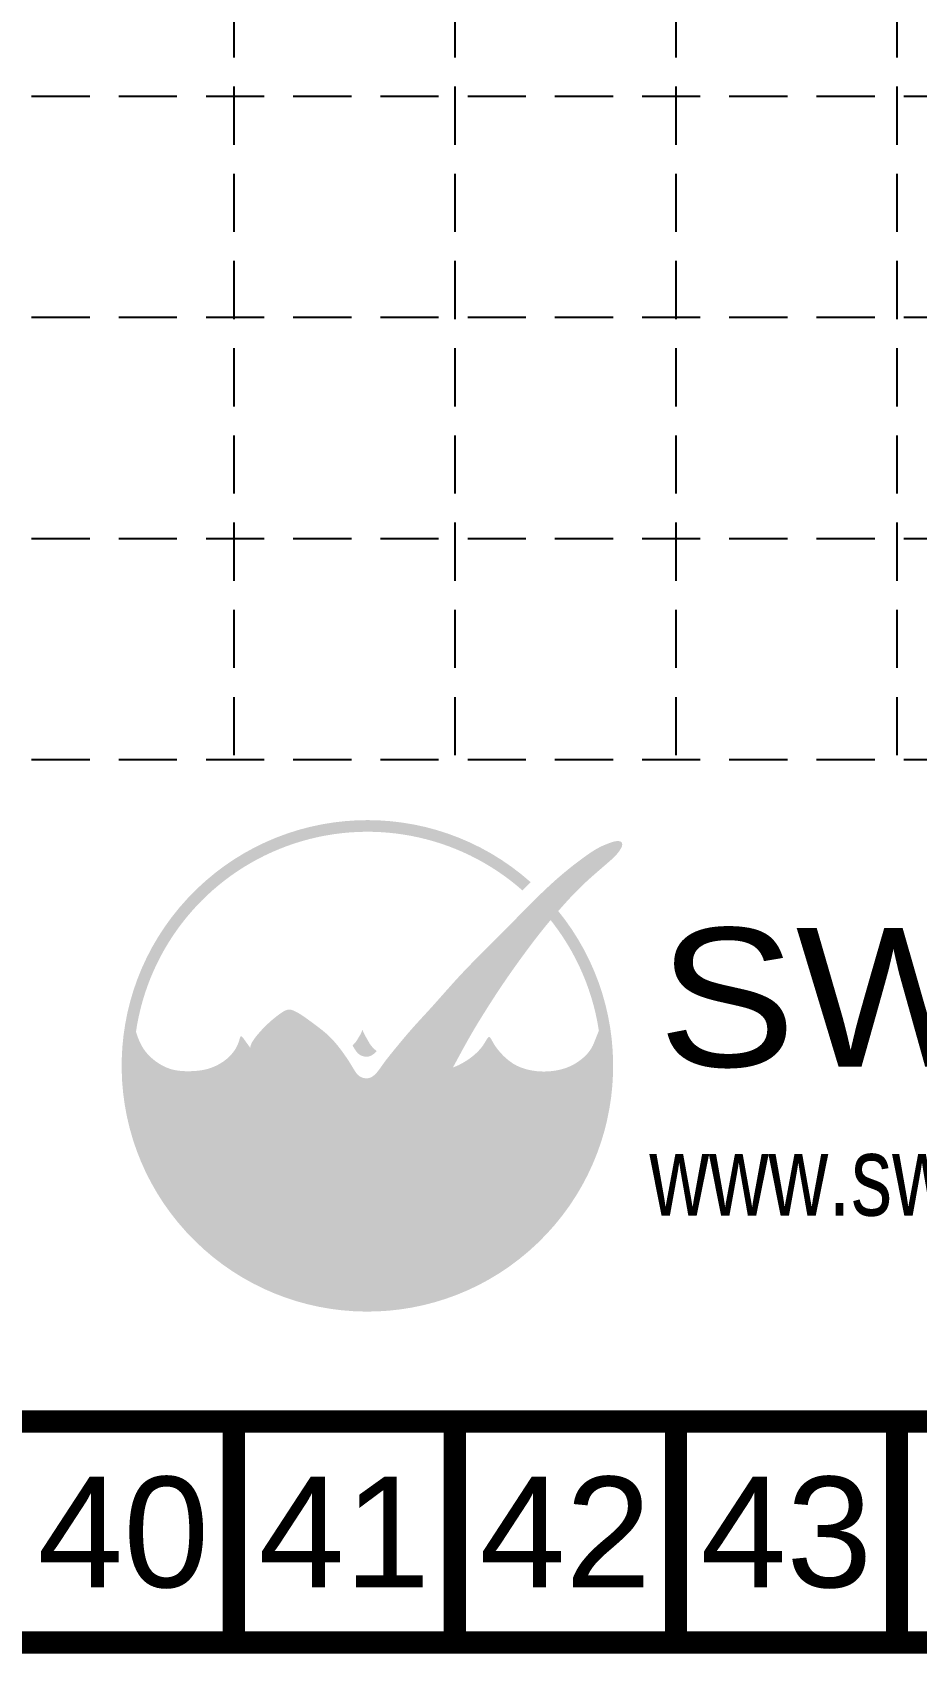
# Model space of a CAD drawing. Header units: feet. Extents: x 6037 to 11520, y 4436 to 7866.
# Drawn here: x 9470 to 9812, y 4436 to 5063 of the extents above; entities that cross this region are included whole.
import ezdxf
from ezdxf.enums import TextEntityAlignment as Align

# ---------------------------------------------------------------- set-up
doc = ezdxf.new("R2010")
doc.units = ezdxf.units.FT
doc.header["$LTSCALE"] = 0.4
doc.header["$MEASUREMENT"] = 0
doc.linetypes.add('DASHED2', pattern=[0.375, 0.25, -0.125])
doc.linetypes.add('HIDDEN', pattern=[0.375, 0.25, -0.125])
for name, color, linetype in [('BASE', 7, 'Continuous'), ('grid', 254, 'HIDDEN'), ('LOGO', 7, 'Continuous')]:
    doc.layers.add(name, color=color, linetype=linetype)
doc.styles.add('LOGO1', font='ROCKEB.TTF', dxfattribs={"height": 25})
doc.styles.get("Standard").update_dxf_attribs({"font": 'ARIAL.TTF'})

msp = doc.modelspace()

# ---------------------------------------------------------------- hatches: boundary and pattern name
at = {"layer": 'LOGO'}
h = msp.add_hatch(color=170, dxfattribs=at)
h.paths.add_polyline_path([(9593.4, 4624.16), (9592.35, 4625.25), (9591.54, 4626.19), (9590.88, 4627.07), (9590.16, 4628.16), (9589.39, 4629.52), (9588.73, 4630.8), (9588.28, 4631.7), (9587.84, 4632.64), (9587.39, 4633.6), (9586.96, 4634.57), (9586.34, 4636.01), (9585.64, 4637.74), (9585.14, 4639.07), (9584.83, 4639.9), (9584.53, 4640.72), (9584.22, 4641.55), (9583.91, 4642.39), (9583.58, 4643.24), (9583.22, 4644.13), (9582.85, 4645.04), (9582.45, 4645.97), (9582.02, 4646.92), (9581.58, 4647.88), (9581.11, 4648.85), (9580.61, 4649.82), (9580.1, 4650.8), (9579.56, 4651.77), (9579, 4652.74), (9578.43, 4653.69), (9577.84, 4654.62), (9577.25, 4655.52), (9576.65, 4656.4), (9576.06, 4657.24), (9575.47, 4658.05), (9574.88, 4658.81), (9574.3, 4659.53), (9573.72, 4660.22), (9573.12, 4660.88), (9572.52, 4661.53), (9571.98, 4662.08), (9570.39, 4662.07), (9568.57, 4662.26), (9567.08, 4662.54), (9566.06, 4662.78), (9565.04, 4663.07), (9564.03, 4663.42), (9562.57, 4664), (9560.73, 4664.95), (9559.03, 4666.06), (9557.53, 4667.26), (9556.2, 4668.56), (9555.05, 4669.88), (9554.07, 4671.14), (9553.28, 4672.22), (9552.64, 4673.13), (9552.32, 4673.57), (9552.03, 4673.97), (9551.77, 4674.3), (9551.54, 4674.57), (9551.34, 4674.78), (9551.17, 4674.91), (9551.03, 4674.97), (9550.91, 4674.96), (9550.8, 4674.88), (9550.71, 4674.74), (9550.62, 4674.55), (9550.54, 4674.31), (9550.45, 4674.03), (9550.21, 4673.25), (9549.82, 4672.12), (9549.32, 4671.03), (9548.8, 4670.09), (9548.15, 4669.11), (9547.38, 4668.14), (9546.48, 4667.18), (9545.48, 4666.26), (9544.36, 4665.39), (9543.15, 4664.59), (9541.87, 4663.86), (9540.54, 4663.23), (9539.16, 4662.7), (9537.71, 4662.26), (9536.15, 4661.92), (9534.44, 4661.67), (9532.59, 4661.51), (9530.67, 4661.45), (9528.76, 4661.49), (9526.96, 4661.64), (9525.29, 4661.9), (9523.73, 4662.3), (9522.23, 4662.83), (9520.73, 4663.53), (9519.23, 4664.39), (9517.75, 4665.41), (9516.3, 4666.61), (9515.27, 4667.62), (9514.6, 4668.35), (9513.94, 4669.14), (9513.3, 4670.03), (9512.67, 4671.03), (9512.06, 4672.17), (9511.46, 4673.48), (9510.87, 4674.98), (9510.29, 4676.69, -0.595729), (9659.85, 4731.43), (9661.03, 4732.64), (9662, 4733.62), (9663.01, 4734.63, 37.93689), (9670.14, 4727.59), (9669.74, 4727.11), (9668.91, 4726.11), (9668.08, 4725.08), (9667.27, 4724.07, -0.146449), (9689.43, 4677.1), (9689.03, 4676.18), (9688.68, 4675.32), (9688.36, 4674.52), (9688.07, 4673.77), (9687.63, 4672.64), (9687.12, 4671.47), (9686.57, 4670.41), (9685.93, 4669.43), (9685.23, 4668.53), (9684.45, 4667.69), (9683.59, 4666.86), (9682.67, 4666.08), (9681.69, 4665.34), (9680.65, 4664.65), (9679.58, 4664.02), (9678.45, 4663.45), (9677.28, 4662.95), (9676.07, 4662.52), (9674.83, 4662.16), (9673.54, 4661.87), (9672.21, 4661.64), (9670.87, 4661.48), (9669.5, 4661.37), (9668.13, 4661.34), (9666.72, 4661.37), (9665.27, 4661.49), (9663.76, 4661.7), (9662.21, 4662.01), (9660.67, 4662.42), (9659.17, 4662.94), (9657.75, 4663.56), (9656.4, 4664.31), (9655.11, 4665.18), (9653.87, 4666.16), (9652.66, 4667.26), (9651.5, 4668.45), (9650.45, 4669.69), (9649.53, 4670.9), (9648.82, 4671.99), (9648.34, 4672.83), (9648.08, 4673.3), (9647.84, 4673.72), (9647.63, 4674.07), (9647.44, 4674.35), (9647.26, 4674.55), (9647.09, 4674.66), (9646.93, 4674.69), (9646.77, 4674.65), (9646.61, 4674.54), (9646.46, 4674.38), (9646.3, 4674.17), (9646.14, 4673.93), (9645.97, 4673.66), (9645.8, 4673.37), (9645.35, 4672.62), (9644.71, 4671.62), (9643.86, 4670.48), (9642.97, 4669.47), (9642.16, 4668.64), (9641.26, 4667.81), (9640.28, 4667.01), (9639.2, 4666.22), (9638.03, 4665.44), (9636.72, 4664.66), (9635.26, 4663.87), (9633.63, 4663.15), (9632.14, 4662.66), (9630.97, 4662.35), (9629.65, 4662.07), (9628.22, 4661.83), (9627.88, 4661.01), (9627.52, 4660.09), (9627.1, 4659.03), (9626.64, 4657.85), (9626.14, 4656.55), (9625.61, 4655.16), (9625.05, 4653.7), (9624.48, 4652.18), (9623.89, 4650.61), (9623.29, 4649.02), (9622.69, 4647.41), (9622.1, 4645.81), (9621.52, 4644.23), (9620.95, 4642.68), (9620.39, 4641.18), (9619.87, 4639.75), (9619.37, 4638.39), (9618.91, 4637.12), (9618.48, 4635.95), (9618.08, 4634.88), (9617.71, 4633.9), (9617.17, 4632.52), (9616.51, 4631), (9615.82, 4629.68), (9615.06, 4628.47), (9614.25, 4627.37), (9613.41, 4626.37), (9612.52, 4625.44), (9611.64, 4624.6), (9610.75, 4623.83), (9609.83, 4623.15), (9608.88, 4622.55), (9607.89, 4622.02), (9606.88, 4621.57), (9605.63, 4621.11), (9604.19, 4620.72), (9602.87, 4620.52), (9601.64, 4620.51), (9600.45, 4620.69), (9599.28, 4621.01), (9597.9, 4621.48), (9596.71, 4621.94), (9595.52, 4622.52), (9594.45, 4623.25)])
h.paths.add_polyline_path([(9600.8, 4672.02), (9598.99, 4675.19), (9597.91, 4677.47), (9597.27, 4675.86), (9595.51, 4672.97), (9594.11, 4671.39), (9594.28, 4671.11), (9594.56, 4670.65), (9594.83, 4670.22), (9595.07, 4669.83), (9595.31, 4669.48), (9595.53, 4669.17), (9595.74, 4668.89), (9595.94, 4668.65), (9596.14, 4668.44), (9596.33, 4668.26), (9596.52, 4668.1), (9596.71, 4667.96), (9596.9, 4667.83), (9597.09, 4667.72), (9597.29, 4667.61), (9597.48, 4667.52), (9597.68, 4667.44), (9597.88, 4667.36), (9598.08, 4667.3), (9598.28, 4667.25), (9598.49, 4667.2), (9598.69, 4667.16), (9598.9, 4667.13), (9599.1, 4667.1), (9599.3, 4667.09), (9599.5, 4667.08), (9599.7, 4667.08), (9599.89, 4667.09), (9600.07, 4667.11), (9600.25, 4667.14), (9600.43, 4667.17), (9600.6, 4667.22), (9600.77, 4667.28), (9600.94, 4667.34), (9601.11, 4667.41), (9601.28, 4667.5), (9601.45, 4667.59), (9601.63, 4667.69), (9601.81, 4667.8), (9601.99, 4667.92), (9602.17, 4668.06), (9602.36, 4668.2), (9602.54, 4668.35), (9602.73, 4668.52), (9602.92, 4668.7), (9603.11, 4668.9), (9603.31, 4669.11), (9603.44, 4669.25), (9602.11, 4670.38)], flags=17)
msp.add_hatch(color=240, dxfattribs=at).paths.add_polyline_path([(9679.44, 4741.08), (9681.37, 4742.55), (9683.02, 4743.78), (9684.41, 4744.79), (9685.58, 4745.61), (9686.56, 4746.27), (9687.38, 4746.8), (9688.08, 4747.22), (9688.68, 4747.57), (9689.22, 4747.87), (9689.71, 4748.13), (9690.15, 4748.35), (9690.55, 4748.55), (9690.93, 4748.71), (9691.27, 4748.87), (9691.61, 4749), (9691.93, 4749.14), (9692.25, 4749.26), (9692.56, 4749.39), (9692.88, 4749.52), (9693.18, 4749.64), (9693.48, 4749.75), (9693.76, 4749.86), (9694.04, 4749.96), (9694.3, 4750.05), (9694.55, 4750.13), (9694.78, 4750.21), (9695, 4750.27), (9695.21, 4750.32), (9695.41, 4750.37), (9695.6, 4750.41), (9695.79, 4750.44), (9695.97, 4750.47), (9696.15, 4750.49), (9696.33, 4750.51), (9696.5, 4750.51), (9696.66, 4750.52), (9696.82, 4750.52), (9696.97, 4750.51), (9697.12, 4750.5), (9697.26, 4750.49), (9697.39, 4750.47), (9697.51, 4750.45), (9697.62, 4750.42), (9697.72, 4750.39), (9697.82, 4750.35), (9697.91, 4750.31), (9697.99, 4750.26), (9698.07, 4750.21), (9698.13, 4750.16), (9698.19, 4750.09), (9698.24, 4750.03), (9698.29, 4749.95), (9698.33, 4749.87), (9698.36, 4749.79), (9698.39, 4749.69), (9698.41, 4749.59), (9698.43, 4749.48), (9698.44, 4749.36), (9698.45, 4749.24), (9698.45, 4749.11), (9698.44, 4748.97), (9698.43, 4748.84), (9698.4, 4748.7), (9698.37, 4748.57), (9698.33, 4748.43), (9698.28, 4748.29), (9698.22, 4748.15), (9698.14, 4748), (9698.06, 4747.85), (9697.97, 4747.68), (9697.86, 4747.51), (9697.75, 4747.32), (9697.62, 4747.11), (9697.47, 4746.9), (9697.31, 4746.66), (9697.14, 4746.42), (9696.95, 4746.16), (9696.75, 4745.89), (9696.53, 4745.62), (9696.28, 4745.33), (9696.02, 4745.04), (9695.73, 4744.73), (9695.4, 4744.4), (9695.02, 4744.03), (9694.58, 4743.62), (9694.07, 4743.16), (9693.48, 4742.64), (9692.8, 4742.04), (9692.03, 4741.37), (9691.17, 4740.63), (9690.25, 4739.83), (9689.27, 4738.99), (9688.27, 4738.12), (9687.26, 4737.23), (9686.25, 4736.34), (9685.26, 4735.45), (9684.31, 4734.57), (9683.39, 4733.71), (9682.51, 4732.85), (9681.64, 4732), (9680.78, 4731.14), (9679.94, 4730.27), (9679.1, 4729.39), (9678.25, 4728.49), (9677.4, 4727.57), (9676.54, 4726.62), (9675.67, 4725.65), (9674.8, 4724.68), (9673.94, 4723.69), (9673.08, 4722.7), (9672.23, 4721.7), (9671.39, 4720.71), (9670.56, 4719.73), (9669.74, 4718.74), (9668.91, 4717.74), (9668.08, 4716.71), (9667.24, 4715.66), (9666.37, 4714.56), (9665.47, 4713.41), (9664.54, 4712.21), (9663.57, 4710.93), (9662.57, 4709.6), (9661.54, 4708.22), (9660.5, 4706.81), (9659.45, 4705.38), (9658.4, 4703.93), (9657.36, 4702.49), (9656.34, 4701.05), (9655.35, 4699.64), (9654.38, 4698.25), (9653.42, 4696.87), (9652.48, 4695.48), (9651.54, 4694.09), (9650.61, 4692.69), (9649.66, 4691.26), (9648.71, 4689.8), (9647.75, 4688.3), (9646.77, 4686.78), (9645.8, 4685.24), (9644.83, 4683.7), (9643.88, 4682.17), (9642.95, 4680.67), (9642.06, 4679.19), (9641.21, 4677.77), (9640.4, 4676.39), (9639.63, 4675.07), (9638.9, 4673.78), (9638.19, 4672.52), (9637.5, 4671.27), (9636.81, 4670.03), (9636.13, 4668.77), (9635.44, 4667.5), (9634.74, 4666.21), (9634.03, 4664.9), (9633.33, 4663.61), (9632.65, 4662.34), (9632, 4661.11), (9631.38, 4659.96), (9630.82, 4658.88), (9630.31, 4657.91), (9629.88, 4657.06), (9629.49, 4656.29), (9629.15, 4655.58), (9628.84, 4654.9), (9628.53, 4654.2), (9628.22, 4653.46), (9627.88, 4652.64), (9627.52, 4651.72), (9627.1, 4650.66), (9626.64, 4649.48), (9626.14, 4648.18), (9625.61, 4646.79), (9625.05, 4645.33), (9624.48, 4643.81), (9623.89, 4642.24), (9623.29, 4640.65), (9622.69, 4639.04), (9622.1, 4637.44), (9621.52, 4635.86), (9620.95, 4634.31), (9620.39, 4632.81), (9619.87, 4631.38), (9619.37, 4630.02), (9618.91, 4628.75), (9618.48, 4627.58), (9618.08, 4626.51), (9617.71, 4625.53), (9617.36, 4624.63), (9617.02, 4623.8), (9616.68, 4623.03), (9616.34, 4622.31), (9615.99, 4621.63), (9615.63, 4620.99), (9615.24, 4620.38), (9614.85, 4619.81), (9614.44, 4619.26), (9614.03, 4618.73), (9613.6, 4618.23), (9613.17, 4617.76), (9612.74, 4617.3), (9612.3, 4616.86), (9611.87, 4616.44), (9611.42, 4616.04), (9610.98, 4615.66), (9610.52, 4615.3), (9610.06, 4614.95), (9609.59, 4614.63), (9609.11, 4614.33), (9608.63, 4614.04), (9608.13, 4613.78), (9607.63, 4613.53), (9607.12, 4613.31), (9606.62, 4613.11), (9606.12, 4612.92), (9605.63, 4612.75), (9605.14, 4612.61), (9604.67, 4612.48), (9604.21, 4612.37), (9603.76, 4612.29), (9603.32, 4612.22), (9602.89, 4612.17), (9602.46, 4612.15), (9602.05, 4612.14), (9601.63, 4612.16), (9601.22, 4612.2), (9600.82, 4612.27), (9600.41, 4612.34), (9600.01, 4612.44), (9599.61, 4612.55), (9599.21, 4612.67), (9598.8, 4612.8), (9598.4, 4612.94), (9597.99, 4613.08), (9597.58, 4613.23), (9597.17, 4613.39), (9596.76, 4613.56), (9596.35, 4613.74), (9595.95, 4613.94), (9595.56, 4614.15), (9595.17, 4614.39), (9594.8, 4614.64), (9594.43, 4614.92), (9594.07, 4615.21), (9593.72, 4615.51), (9593.38, 4615.83), (9593.04, 4616.17), (9592.71, 4616.51), (9592.38, 4616.86), (9592.05, 4617.23), (9591.72, 4617.61), (9591.4, 4618.01), (9591.06, 4618.46), (9590.71, 4618.95), (9590.35, 4619.5), (9589.98, 4620.11), (9589.58, 4620.81), (9589.16, 4621.58), (9588.73, 4622.43), (9588.28, 4623.33), (9587.84, 4624.27), (9587.39, 4625.23), (9586.96, 4626.2), (9586.55, 4627.16), (9586.16, 4628.1), (9585.79, 4628.99), (9585.46, 4629.86), (9585.14, 4630.7), (9584.83, 4631.53), (9584.53, 4632.35), (9584.22, 4633.18), (9583.91, 4634.02), (9583.58, 4634.87), (9583.22, 4635.76), (9582.85, 4636.67), (9582.45, 4637.6), (9582.02, 4638.55), (9581.58, 4639.51), (9581.11, 4640.48), (9580.61, 4641.45), (9580.1, 4642.43), (9579.56, 4643.4), (9579, 4644.37), (9578.43, 4645.31), (9577.84, 4646.25), (9577.25, 4647.15), (9576.65, 4648.03), (9576.06, 4648.87), (9575.47, 4649.67), (9574.88, 4650.43), (9574.3, 4651.16), (9573.72, 4651.85), (9573.12, 4652.51), (9572.52, 4653.16), (9571.9, 4653.79), (9571.25, 4654.42), (9570.58, 4655.05), (9569.87, 4655.69), (9569.14, 4656.33), (9568.38, 4656.98), (9567.6, 4657.63), (9566.81, 4658.28), (9566.01, 4658.93), (9565.2, 4659.58), (9564.39, 4660.23), (9563.59, 4660.86), (9562.8, 4661.49), (9562.02, 4662.09), (9561.28, 4662.68), (9560.56, 4663.24), (9559.89, 4663.77), (9559.26, 4664.26), (9558.68, 4664.71), (9558.16, 4665.11), (9557.7, 4665.48), (9557.28, 4665.81), (9556.92, 4666.1), (9556.59, 4666.37), (9556.3, 4666.62), (9556.04, 4666.86), (9555.81, 4667.09), (9555.6, 4667.31), (9555.41, 4667.53), (9555.24, 4667.75), (9555.09, 4667.96), (9554.96, 4668.19), (9554.85, 4668.41), (9554.76, 4668.64), (9554.68, 4668.88), (9554.62, 4669.12), (9554.57, 4669.37), (9554.54, 4669.63), (9554.52, 4669.89), (9554.52, 4670.15), (9554.53, 4670.41), (9554.55, 4670.67), (9554.59, 4670.93), (9554.64, 4671.19), (9554.7, 4671.44), (9554.79, 4671.7), (9554.89, 4671.96), (9555.01, 4672.24), (9555.15, 4672.52), (9555.32, 4672.83), (9555.52, 4673.15), (9555.74, 4673.49), (9556, 4673.86), (9556.28, 4674.25), (9556.59, 4674.66), (9556.93, 4675.09), (9557.29, 4675.54), (9557.68, 4676), (9558.1, 4676.48), (9558.55, 4676.98), (9559.01, 4677.49), (9559.5, 4678), (9560, 4678.52), (9560.52, 4679.04), (9561.05, 4679.56), (9561.59, 4680.06), (9562.14, 4680.56), (9562.68, 4681.04), (9563.22, 4681.5), (9563.76, 4681.95), (9564.28, 4682.37), (9564.78, 4682.76), (9565.26, 4683.12), (9565.71, 4683.45), (9566.12, 4683.75), (9566.49, 4684.02), (9566.83, 4684.24), (9567.14, 4684.44), (9567.43, 4684.61), (9567.69, 4684.76), (9567.94, 4684.88), (9568.17, 4684.98), (9568.4, 4685.07), (9568.63, 4685.14), (9568.85, 4685.2), (9569.07, 4685.25), (9569.29, 4685.28), (9569.51, 4685.3), (9569.73, 4685.3), (9569.95, 4685.29), (9570.16, 4685.27), (9570.38, 4685.23), (9570.59, 4685.17), (9570.8, 4685.1), (9571.02, 4685.02), (9571.24, 4684.94), (9571.46, 4684.84), (9571.69, 4684.73), (9571.93, 4684.62), (9572.17, 4684.5), (9572.43, 4684.36), (9572.71, 4684.22), (9573.01, 4684.05), (9573.33, 4683.87), (9573.69, 4683.65), (9574.09, 4683.4), (9574.53, 4683.11), (9575.01, 4682.78), (9575.54, 4682.42), (9576.1, 4682.02), (9576.69, 4681.6), (9577.31, 4681.15), (9577.95, 4680.68), (9578.61, 4680.19), (9579.28, 4679.7), (9579.96, 4679.2), (9580.63, 4678.69), (9581.31, 4678.17), (9581.99, 4677.64), (9582.66, 4677.11), (9583.31, 4676.56), (9583.96, 4676.01), (9584.59, 4675.44), (9585.2, 4674.86), (9585.79, 4674.27), (9586.37, 4673.67), (9586.93, 4673.05), (9587.48, 4672.42), (9588.03, 4671.77), (9588.56, 4671.11), (9589.09, 4670.43), (9589.62, 4669.74), (9590.13, 4669.04), (9590.64, 4668.34), (9591.14, 4667.63), (9591.62, 4666.94), (9592.08, 4666.26), (9592.51, 4665.6), (9592.92, 4664.96), (9593.3, 4664.36), (9593.65, 4663.78), (9593.98, 4663.25), (9594.28, 4662.74), (9594.56, 4662.28), (9594.83, 4661.85), (9595.07, 4661.46), (9595.31, 4661.11), (9595.53, 4660.8), (9595.74, 4660.52), (9595.94, 4660.28), (9596.14, 4660.07), (9596.33, 4659.89), (9596.52, 4659.73), (9596.71, 4659.59), (9596.9, 4659.46), (9597.09, 4659.35), (9597.29, 4659.24), (9597.48, 4659.15), (9597.68, 4659.07), (9597.88, 4658.99), (9598.08, 4658.93), (9598.28, 4658.87), (9598.49, 4658.83), (9598.69, 4658.79), (9598.9, 4658.76), (9599.1, 4658.73), (9599.3, 4658.72), (9599.5, 4658.71), (9599.7, 4658.71), (9599.89, 4658.72), (9600.07, 4658.74), (9600.25, 4658.77), (9600.43, 4658.8), (9600.6, 4658.85), (9600.77, 4658.91), (9600.94, 4658.97), (9601.11, 4659.04), (9601.28, 4659.13), (9601.45, 4659.22), (9601.63, 4659.32), (9601.81, 4659.43), (9601.99, 4659.55), (9602.17, 4659.69), (9602.36, 4659.83), (9602.54, 4659.98), (9602.73, 4660.15), (9602.92, 4660.33), (9603.11, 4660.53), (9603.31, 4660.74), (9603.51, 4660.96), (9603.71, 4661.21), (9603.93, 4661.47), (9604.15, 4661.76), (9604.38, 4662.07), (9604.63, 4662.41), (9604.9, 4662.78), (9605.18, 4663.18), (9605.48, 4663.6), (9605.8, 4664.05), (9606.14, 4664.52), (9606.51, 4665.02), (9606.89, 4665.54), (9607.31, 4666.08), (9607.74, 4666.65), (9608.21, 4667.23), (9608.69, 4667.85), (9609.21, 4668.48), (9609.75, 4669.14), (9610.31, 4669.83), (9610.9, 4670.54), (9611.51, 4671.29), (9612.14, 4672.06), (9612.8, 4672.85), (9613.49, 4673.68), (9614.21, 4674.54), (9614.95, 4675.42), (9615.73, 4676.33), (9616.54, 4677.26), (9617.39, 4678.22), (9618.27, 4679.21), (9619.18, 4680.21), (9620.1, 4681.23), (9621.04, 4682.25), (9621.98, 4683.27), (9622.91, 4684.28), (9623.83, 4685.28), (9624.72, 4686.26), (9625.58, 4687.21), (9626.41, 4688.14), (9627.22, 4689.05), (9628.02, 4689.95), (9628.81, 4690.84), (9629.6, 4691.74), (9630.39, 4692.64), (9631.2, 4693.54), (9632.02, 4694.46), (9632.86, 4695.4), (9633.72, 4696.36), (9634.61, 4697.33), (9635.53, 4698.32), (9636.47, 4699.33), (9637.45, 4700.37), (9638.46, 4701.42), (9639.5, 4702.5), (9640.57, 4703.59), (9641.66, 4704.7), (9642.76, 4705.8), (9643.85, 4706.9), (9644.94, 4707.99), (9646.01, 4709.05), (9647.06, 4710.09), (9648.07, 4711.09), (9649.05, 4712.07), (9650.01, 4713.02), (9650.94, 4713.95), (9651.86, 4714.87), (9652.77, 4715.79), (9653.67, 4716.7), (9654.57, 4717.62), (9655.47, 4718.54), (9656.38, 4719.48), (9657.29, 4720.42), (9658.21, 4721.37), (9659.14, 4722.33), (9660.08, 4723.3), (9661.03, 4724.27), (9662, 4725.25), (9662.98, 4726.23), (9663.97, 4727.21), (9664.97, 4728.2), (9665.98, 4729.17), (9666.99, 4730.14), (9667.99, 4731.1), (9668.99, 4732.05), (9669.98, 4732.97), (9670.96, 4733.88), (9671.95, 4734.79), (9672.98, 4735.7), (9674.06, 4736.65), (9675.23, 4737.64), (9676.5, 4738.7), (9677.89, 4739.84)])

# ---------------------------------------------------------------- linework, layer by layer
at = {"layer": 'BASE', "const_width": 8.55}
for points in [[(6041.21, 4440.37), (11515.49, 4440.37), (11515.49, 7861.8), (6041.21, 7861.8)], [(6126.74, 4525.91), (11429.95, 4525.91), (11429.95, 7776.26), (6126.74, 7776.26)]]:
    msp.add_lwpolyline(points, close=True, dxfattribs=at)
for points in [[(9548.17, 4440.37), (9548.17, 4525.91)], [(9633.7, 4440.37), (9633.7, 4525.91)], [(9719.24, 4440.37), (9719.24, 4525.91)], [(9804.77, 4440.37), (9804.77, 4525.91)]]:
    msp.add_lwpolyline(points, dxfattribs=at)
at = {"layer": 'grid', "color": 252, "linetype": 'DASHED2', "ltscale": 225}
for p, q in [((9548.17, 7776.26), (9548.17, 4782.14)), ((9633.7, 7776.26), (9633.7, 4782.14)), ((9719.24, 7776.26), (9719.24, 4782.14)), ((9804.77, 7776.26), (9804.77, 4782.14)), ((6128.66, 5038.74), (11431.87, 5038.74)), ((6128.66, 4953.21), (11431.87, 4953.21)), ((6128.66, 4867.67), (11431.87, 4867.67)), ((6128.66, 4782.14), (11431.87, 4782.14))]:
    msp.add_line(p, q, dxfattribs=at)

# ---------------------------------------------------------------- texts
at = {"layer": 'BASE'}
for s, p in [('40', (9505.4, 4483.14)), ('41', (9590.94, 4483.14)), ('42', (9676.47, 4483.14)), ('43', (9762.01, 4483.14))]:
    msp.add_text(s, height=42.768, dxfattribs=at).set_placement(p, align=Align.MIDDLE_CENTER)
at = {"layer": 'LOGO', "style": 'LOGO1'}
for s, height, width, p in [('SWPPP', 53.586, 1.115, (9712.34, 4663.25)), ('www.swppp.com', 30.9841, 0.77, (9709, 4605.6))]:
    msp.add_text(s, height=height, dxfattribs=dict(at, width=width)).set_placement(p)

doc.saveas('drawing.dxf')
